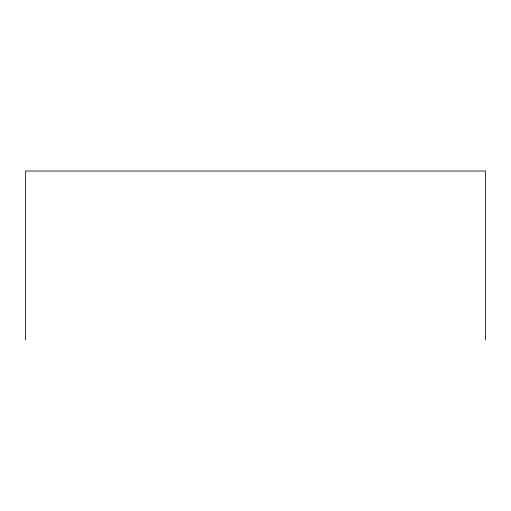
<?xml version="1.0" encoding="UTF-8"?>
<svg xmlns="http://www.w3.org/2000/svg" width="511" height="511" viewBox="0 0 511 511"><rect width="100%" height="100%" fill="white"/><g stroke="black" fill="none" stroke-linecap="round" stroke-linejoin="round"><path stroke-width="0.77" d="M485.45 339.968L485.45 171.032L25.55 171.032L25.55 339.968"/></g></svg>
